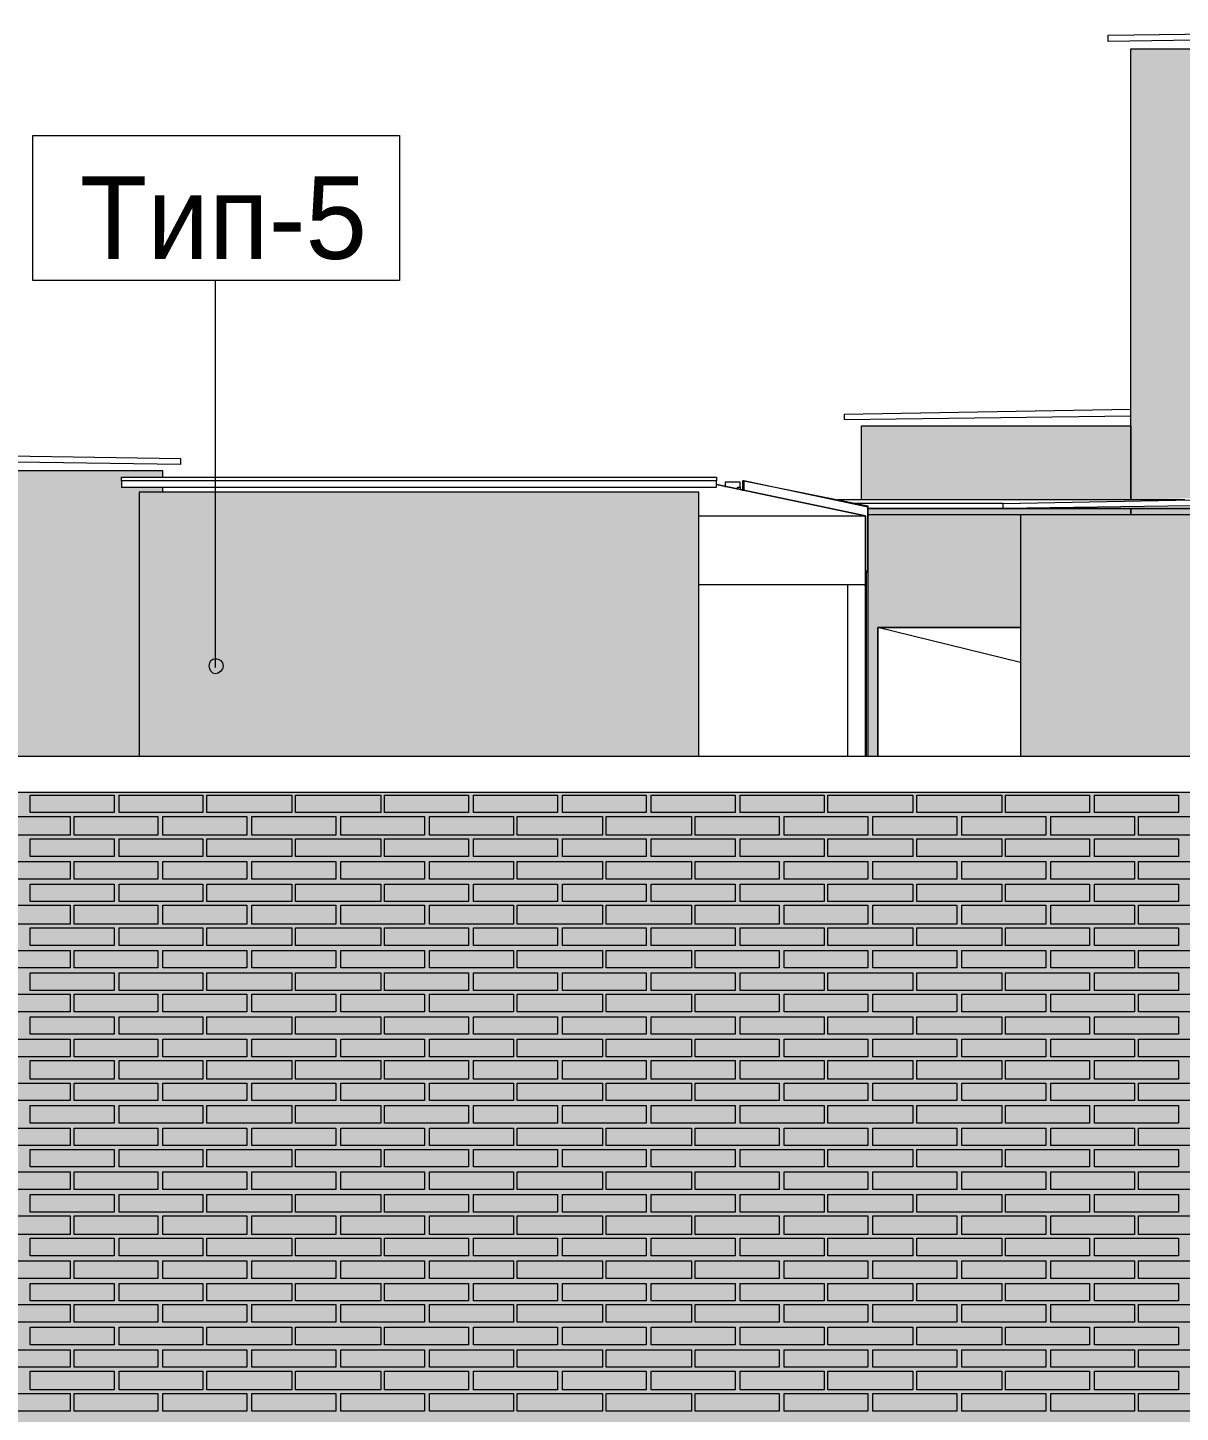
# Model space of a CAD drawing. Header units: millimetres. Extents: x -28928 to 100580, y -22867 to 36490.
# Drawn here: x 59098 to 62992, y 6934 to 11613 of the extents above; entities that cross this region are included whole.
import ezdxf

# ---------------------------------------------------------------- set-up
doc = ezdxf.new("R2010")
doc.units = ezdxf.units.MM
doc.layers.add('PDF _Геометрия', color=7, linetype='Continuous', true_color=0x8f8e8d)
doc.layers.add('PDF _Сплошная заливка', color=7, linetype='Continuous', true_color=0xffffff)
doc.layers.add('PDF _Текст', color=7, linetype='Continuous')

msp = doc.modelspace()

# ---------------------------------------------------------------- hatches: boundary and pattern name
at = {"layer": 'PDF _Сплошная заливка', "true_color": 0x383e42, "transparency": 33554559}
h = msp.add_hatch(color=250, dxfattribs=at)
h.paths.add_polyline_path([(62824.9, 10018.4), (63006.8, 10022.6), (63336.8, 10022.6), (63336.8, 11160.7), (64538.4, 11160.7), (64538.4, 10069.1), (64551.1, 10069.1), (64551.1, 10077.6), (64665.3, 10081.8), (64737.2, 10086), (64749.9, 10090.3), (64758.4, 10094.5), (64771.1, 10098.7), (64779.5, 10103), (64788, 10103), (64788, 11160.7), (65414.1, 11160.7), (65414.1, 11317.2), (66395.6, 11317.2), (66395.6, 11338.4), (65350.7, 11338.4), (65350.7, 11368), (66395.6, 11368), (66395.6, 11541.4), (62824.9, 11541.4)])
h.paths.add_polyline_path([(64132.2, 9151), (64132.2, 9633.4), (64081.4, 9633.4), (64081.4, 9151)])
h.paths.add_polyline_path([(62824.9, 9967.6), (63336.8, 9967.6), (63336.8, 10001.4), (63044.9, 10001.4), (63044.9, 9988.7), (62824.9, 9988.7)])
h = msp.add_hatch(color=250, dxfattribs=at)
h.paths.add_polyline_path([(61915.3, 10018.4), (62021, 10018.4), (62021, 10268), (61915.3, 10268)])
h.paths.add_polyline_path([(62021, 9988.7), (61936.4, 9988.7), (61936.4, 9967.6), (62021, 9967.6)])
h = msp.add_hatch(color=250, dxfattribs=at)
h.paths.add_polyline_path([(62021.1, 10018.4), (62824.9, 10018.4), (62824.9, 10268), (62021.1, 10268)])
h.paths.add_polyline_path([(62824.9, 9988.7), (62021.1, 9988.7), (62021.1, 9967.6), (62824.9, 9967.6)])
for points in [[(59474.1, 9151), (59474.1, 10043.7), (59554.5, 10043.7), (59554.5, 10060.7), (59414.9, 10060.7), (59414.9, 10094.5), (59554.5, 10094.5), (59554.5, 10115.7), (57925.7, 10115.7), (57925.7, 9151)], [(61970.3, 9586.8), (62452.6, 9586.8), (62452.6, 9967.6), (61936.4, 9967.6), (61936.4, 9151), (61970.3, 9151)]]:
    msp.add_hatch(color=250, dxfattribs=at).paths.add_polyline_path(points)
at = {"layer": 'PDF _Сплошная заливка', "true_color": 0xdcd6cf, "transparency": 33554559}
msp.add_hatch(color=254, dxfattribs=at).paths.add_polyline_path([(60798.4, -2005.5), (60798.4, -4713.2), (70224.5, -4713.2), (70224.5, -1464), (74070.3, -1464), (74070.3, -4713.2), (82294.9, -4713.2), (82294.9, 9028.4), (55763.7, 9028.4), (55763.7, -4713.2), (56851.1, -4713.2), (56851.1, -1464), (58251.4, -1464), (58251.4, -4713.2), (59499.5, -4713.2), (59499.5, -2005.5)])

# ---------------------------------------------------------------- linework, layer by layer
at = {"layer": 'PDF _Геометрия', "color": 7, "lineweight": 9}
for points in [[(64661.1, 11613.4), (66577.6, 11588), (66577.6, 11566.8), (64661.1, 11596.4), (62748.7, 11566.8), (62748.7, 11588)], [(59114.5, 11249.5), (60354.1, 11249.5), (60354.1, 10758.7), (59114.5, 10758.7)], [(61856.1, 10289.1), (62824.9, 10301.8), (62824.9, 10323), (61856.1, 10306)], [(61424.5, 10081.8), (59414.9, 10081.8), (59414.9, 10094.5), (61424.5, 10094.5)], [(61936.4, 9988.7), (63044.9, 9988.7), (63044.9, 9997.2), (63044.9, 9988.7)], [(62824.9, 9988.7), (62824.9, 9967.6)], [(61970.3, 9586.8), (61970.3, 9151), (61970.3, 9586.8), (62452.6, 9586.8)]]:
    msp.add_lwpolyline(points, close=True, dxfattribs=at)
for points in [[(61915.3, 10018.4), (61915.3, 10268), (62021.1, 10268), (62824.9, 10268), (62824.9, 10018.4), (62824.9, 11541.4), (66395.7, 11541.4), (66501.4, 11541.4), (66501.4, 11368)], [(59732.2, 9451.4), (59732.2, 10758.7)], [(61919.5, 10268), (62824.9, 10268)], [(58877.6, 10170.7), (58742.2, 10170.7), (59613.7, 10158), (59613.7, 10136.8), (58742.2, 10149.5), (58877.6, 10149.5)], [(59554.5, 10094.5), (59554.5, 10115.7), (57925.7, 10115.7), (57925.7, 9151)], [(59414.9, 10081.8), (59414.9, 10060.7), (61424.5, 10060.7), (61424.5, 10081.8)], [(59414.9, 10073.4), (59414.9, 10060.7), (61424.5, 10060.7), (61424.5, 10073.4)], [(59554.5, 10043.7), (59554.5, 10060.7)], [(61365.3, 9963.4), (61928, 9963.4), (61424.5, 10069.1), (61928, 9963.4), (61928, 9730.7), (61365.3, 9730.7)], [(61496.4, 10060.7), (61496.4, 10052.2), (61496.4, 10060.7), (61504.9, 10060.7), (61504.9, 10077.6), (61454.1, 10077.6), (61454.1, 10060.7)], [(61504.9, 10060.7), (61504.9, 10052.2)], [(61513.4, 10081.8), (61513.4, 10081.8)], [(61936.4, 9993), (61517.6, 10081.8), (61517.6, 10048), (61517.6, 10081.8), (61513.4, 10081.8), (61513.4, 10048), (61513.4, 10081.8), (61517.6, 10081.8), (61513.4, 10081.8), (61517.6, 10081.8), (61936.4, 9997.2), (61936.4, 9773), (61936.4, 9151)], [(61517.6, 10081.8), (61517.6, 10081.8)], [(61517.6, 10081.8), (61517.6, 10081.8)], [(61365.3, 9151), (61365.3, 10043.7), (59474.1, 10043.7), (59474.1, 9151)], [(61834.9, 10018.4), (63006.8, 10018.4)], [(62393.4, 10005.7), (63269.1, 10022.6), (64144.9, 10005.7), (64144.9, 9988.7), (63269.1, 10001.4), (62393.4, 9988.7), (62393.4, 10005.7), (61881.4, 10005.7)], [(62109.9, 10018.4), (62655.7, 10018.4)], [(61932.2, 9151), (61932.2, 9773), (61936.4, 9773), (61936.4, 9993), (61936.4, 9777.2), (61932.2, 9777.2), (61928, 9781.4), (61928, 9777.2)], [(61936.4, 9988.7), (62655.7, 9988.7), (61936.4, 9988.7)], [(62985.7, 9967.6), (61936.4, 9967.6)], [(64081.4, 9151), (64081.4, 9967.6), (62452.6, 9967.6), (62452.6, 9151)], [(61923.7, 9730.7), (61928, 9730.7), (61928, 9963.4)], [(61928, 9151), (61928, 9777.2), (61932.2, 9773)], [(61868.7, 9151), (61868.7, 9730.7)], [(62452.6, 9468.4), (61970.3, 9586.8)], [(83589.5, 9447.2), (82789.9, 9447.2), (82789.9, 9151), (82531.8, 9151), (82375.3, 9151), (82375.3, 9028.4), (55704.5, 9028.4), (55704.5, 9151), (82375.3, 9151), (82375.3, 9028.4)]]:
    msp.add_lwpolyline(points, dxfattribs=at)
at = {"layer": 'PDF _Геометрия', "lineweight": 9}
for points in [[(59389.5, 9019.9), (59389.5, 8960.7), (59106.1, 8960.7), (59106.1, 9019.9)], [(59689.9, 9019.9), (59689.9, 8960.7), (59406.4, 8960.7), (59406.4, 9019.9)], [(59990.3, 9019.9), (59990.3, 8960.7), (59702.6, 8960.7), (59702.6, 9019.9)], [(60290.7, 9019.9), (60290.7, 8960.7), (60003, 8960.7), (60003, 9019.9)], [(60586.8, 9019.9), (60586.8, 8960.7), (60303.4, 8960.7), (60303.4, 9019.9)], [(60887.2, 9019.9), (60887.2, 8960.7), (60603.7, 8960.7), (60603.7, 9019.9)], [(61187.6, 9019.9), (61187.6, 8960.7), (60904.1, 8960.7), (60904.1, 9019.9)], [(61488, 9019.9), (61488, 8960.7), (61204.5, 8960.7), (61204.5, 9019.9)], [(61788.4, 9019.9), (61788.4, 8960.7), (61504.9, 8960.7), (61504.9, 9019.9)], [(62088.7, 9019.9), (62088.7, 8960.7), (61801.1, 8960.7), (61801.1, 9019.9)], [(62389.1, 9019.9), (62389.1, 8960.7), (62101.4, 8960.7), (62101.4, 9019.9)], [(62685.3, 9019.9), (62685.3, 8960.7), (62401.8, 8960.7), (62401.8, 9019.9)], [(62985.7, 9019.9), (62985.7, 8960.7), (62702.2, 8960.7), (62702.2, 9019.9)], [(59241.4, 8884.5), (59097.6, 8884.5), (58953.7, 8884.5), (58953.7, 8948), (59097.6, 8948), (59241.4, 8948)], [(59537.6, 8884.5), (59398, 8884.5), (59254.1, 8884.5), (59254.1, 8948), (59398, 8948), (59537.6, 8948)], [(59838, 8884.5), (59698.4, 8884.5), (59554.5, 8884.5), (59554.5, 8948), (59698.4, 8948), (59838, 8948)], [(60138.4, 8884.5), (59994.5, 8884.5), (59854.9, 8884.5), (59854.9, 8948), (59994.5, 8948), (60138.4, 8948)], [(60438.7, 8884.5), (60294.9, 8884.5), (60155.3, 8884.5), (60155.3, 8948), (60294.9, 8948), (60438.7, 8948)], [(60739.1, 8884.5), (60595.3, 8884.5), (60455.7, 8884.5), (60455.7, 8948), (60595.3, 8948), (60739.1, 8948)], [(61039.5, 8884.5), (60895.7, 8884.5), (60751.8, 8884.5), (60751.8, 8948), (60895.7, 8948), (61039.5, 8948)], [(61339.9, 8884.5), (61196.1, 8884.5), (61052.2, 8884.5), (61052.2, 8948), (61196.1, 8948), (61339.9, 8948)], [(61636.1, 8884.5), (61496.4, 8884.5), (61352.6, 8884.5), (61352.6, 8948), (61496.4, 8948), (61636.1, 8948)], [(61936.4, 8884.5), (61796.8, 8884.5), (61653, 8884.5), (61653, 8948), (61796.8, 8948), (61936.4, 8948)], [(62236.8, 8884.5), (62097.2, 8884.5), (61953.4, 8884.5), (61953.4, 8948), (62097.2, 8948), (62236.8, 8948)], [(62537.2, 8884.5), (62393.4, 8884.5), (62253.7, 8884.5), (62253.7, 8948), (62393.4, 8948), (62537.2, 8948)], [(62837.6, 8884.5), (62693.7, 8884.5), (62554.1, 8884.5), (62554.1, 8948), (62693.7, 8948), (62837.6, 8948)], [(63138, 8884.5), (62994.1, 8884.5), (62850.3, 8884.5), (62850.3, 8948), (62994.1, 8948), (63138, 8948)], [(59389.5, 8871.8), (59389.5, 8812.6), (59106.1, 8812.6), (59106.1, 8871.8)], [(59689.9, 8871.8), (59689.9, 8812.6), (59406.4, 8812.6), (59406.4, 8871.8)], [(59990.3, 8871.8), (59990.3, 8812.6), (59702.6, 8812.6), (59702.6, 8871.8)], [(60290.7, 8871.8), (60290.7, 8812.6), (60003, 8812.6), (60003, 8871.8)], [(60586.8, 8871.8), (60586.8, 8812.6), (60303.4, 8812.6), (60303.4, 8871.8)], [(60887.2, 8871.8), (60887.2, 8812.6), (60603.7, 8812.6), (60603.7, 8871.8)], [(61187.6, 8871.8), (61187.6, 8812.6), (60904.1, 8812.6), (60904.1, 8871.8)], [(61488, 8871.8), (61488, 8812.6), (61204.5, 8812.6), (61204.5, 8871.8)], [(61788.4, 8871.8), (61788.4, 8812.6), (61504.9, 8812.6), (61504.9, 8871.8)], [(62088.7, 8871.8), (62088.7, 8812.6), (61801.1, 8812.6), (61801.1, 8871.8)], [(62389.1, 8871.8), (62389.1, 8812.6), (62101.4, 8812.6), (62101.4, 8871.8)], [(62685.3, 8871.8), (62685.3, 8812.6), (62401.8, 8812.6), (62401.8, 8871.8)], [(62985.7, 8871.8), (62985.7, 8812.6), (62702.2, 8812.6), (62702.2, 8871.8)], [(59241.4, 8736.4), (59097.6, 8736.4), (58953.7, 8736.4), (58953.7, 8795.7), (59097.6, 8795.7), (59241.4, 8795.7)], [(59537.6, 8736.4), (59398, 8736.4), (59254.1, 8736.4), (59254.1, 8795.7), (59398, 8795.7), (59537.6, 8795.7)], [(59838, 8736.4), (59698.4, 8736.4), (59554.5, 8736.4), (59554.5, 8795.7), (59698.4, 8795.7), (59838, 8795.7)], [(60138.4, 8736.4), (59994.5, 8736.4), (59854.9, 8736.4), (59854.9, 8795.7), (59994.5, 8795.7), (60138.4, 8795.7)], [(60438.7, 8736.4), (60294.9, 8736.4), (60155.3, 8736.4), (60155.3, 8795.7), (60294.9, 8795.7), (60438.7, 8795.7)], [(60739.1, 8736.4), (60595.3, 8736.4), (60455.7, 8736.4), (60455.7, 8795.7), (60595.3, 8795.7), (60739.1, 8795.7)], [(61039.5, 8736.4), (60895.7, 8736.4), (60751.8, 8736.4), (60751.8, 8795.7), (60895.7, 8795.7), (61039.5, 8795.7)], [(61339.9, 8736.4), (61196.1, 8736.4), (61052.2, 8736.4), (61052.2, 8795.7), (61196.1, 8795.7), (61339.9, 8795.7)], [(61636.1, 8736.4), (61496.4, 8736.4), (61352.6, 8736.4), (61352.6, 8795.7), (61496.4, 8795.7), (61636.1, 8795.7)], [(61936.4, 8736.4), (61796.8, 8736.4), (61653, 8736.4), (61653, 8795.7), (61796.8, 8795.7), (61936.4, 8795.7)], [(62236.8, 8736.4), (62097.2, 8736.4), (61953.4, 8736.4), (61953.4, 8795.7), (62097.2, 8795.7), (62236.8, 8795.7)], [(62537.2, 8736.4), (62393.4, 8736.4), (62253.7, 8736.4), (62253.7, 8795.7), (62393.4, 8795.7), (62537.2, 8795.7)], [(62837.6, 8736.4), (62693.7, 8736.4), (62554.1, 8736.4), (62554.1, 8795.7), (62693.7, 8795.7), (62837.6, 8795.7)], [(63138, 8736.4), (62994.1, 8736.4), (62850.3, 8736.4), (62850.3, 8795.7), (62994.1, 8795.7), (63138, 8795.7)], [(59389.5, 8719.5), (59389.5, 8660.3), (59106.1, 8660.3), (59106.1, 8719.5)], [(59689.9, 8719.5), (59689.9, 8660.3), (59406.4, 8660.3), (59406.4, 8719.5)], [(59990.3, 8719.5), (59990.3, 8660.3), (59702.6, 8660.3), (59702.6, 8719.5)], [(60290.7, 8719.5), (60290.7, 8660.3), (60003, 8660.3), (60003, 8719.5)], [(60586.8, 8719.5), (60586.8, 8660.3), (60303.4, 8660.3), (60303.4, 8719.5)], [(60887.2, 8719.5), (60887.2, 8660.3), (60603.7, 8660.3), (60603.7, 8719.5)], [(61187.6, 8719.5), (61187.6, 8660.3), (60904.1, 8660.3), (60904.1, 8719.5)], [(61488, 8719.5), (61488, 8660.3), (61204.5, 8660.3), (61204.5, 8719.5)], [(61788.4, 8719.5), (61788.4, 8660.3), (61504.9, 8660.3), (61504.9, 8719.5)], [(62088.7, 8719.5), (62088.7, 8660.3), (61801.1, 8660.3), (61801.1, 8719.5)], [(62389.1, 8719.5), (62389.1, 8660.3), (62101.4, 8660.3), (62101.4, 8719.5)], [(62685.3, 8719.5), (62685.3, 8660.3), (62401.8, 8660.3), (62401.8, 8719.5)], [(62985.7, 8719.5), (62985.7, 8660.3), (62702.2, 8660.3), (62702.2, 8719.5)], [(59241.4, 8584.1), (59097.6, 8584.1), (58953.7, 8584.1), (58953.7, 8647.6), (59097.6, 8647.6), (59241.4, 8647.6)], [(59537.6, 8584.1), (59398, 8584.1), (59254.1, 8584.1), (59254.1, 8647.6), (59398, 8647.6), (59537.6, 8647.6)], [(59838, 8584.1), (59698.4, 8584.1), (59554.5, 8584.1), (59554.5, 8647.6), (59698.4, 8647.6), (59838, 8647.6)], [(60138.4, 8584.1), (59994.5, 8584.1), (59854.9, 8584.1), (59854.9, 8647.6), (59994.5, 8647.6), (60138.4, 8647.6)], [(60438.7, 8584.1), (60294.9, 8584.1), (60155.3, 8584.1), (60155.3, 8647.6), (60294.9, 8647.6), (60438.7, 8647.6)], [(60739.1, 8584.1), (60595.3, 8584.1), (60455.7, 8584.1), (60455.7, 8647.6), (60595.3, 8647.6), (60739.1, 8647.6)], [(61039.5, 8584.1), (60895.7, 8584.1), (60751.8, 8584.1), (60751.8, 8647.6), (60895.7, 8647.6), (61039.5, 8647.6)], [(61339.9, 8584.1), (61196.1, 8584.1), (61052.2, 8584.1), (61052.2, 8647.6), (61196.1, 8647.6), (61339.9, 8647.6)], [(61636.1, 8584.1), (61496.4, 8584.1), (61352.6, 8584.1), (61352.6, 8647.6), (61496.4, 8647.6), (61636.1, 8647.6)], [(61936.4, 8584.1), (61796.8, 8584.1), (61653, 8584.1), (61653, 8647.6), (61796.8, 8647.6), (61936.4, 8647.6)], [(62236.8, 8584.1), (62097.2, 8584.1), (61953.4, 8584.1), (61953.4, 8647.6), (62097.2, 8647.6), (62236.8, 8647.6)], [(62537.2, 8584.1), (62393.4, 8584.1), (62253.7, 8584.1), (62253.7, 8647.6), (62393.4, 8647.6), (62537.2, 8647.6)], [(62837.6, 8584.1), (62693.7, 8584.1), (62554.1, 8584.1), (62554.1, 8647.6), (62693.7, 8647.6), (62837.6, 8647.6)], [(63138, 8584.1), (62994.1, 8584.1), (62850.3, 8584.1), (62850.3, 8647.6), (62994.1, 8647.6), (63138, 8647.6)], [(59389.5, 8571.4), (59389.5, 8512.2), (59106.1, 8512.2), (59106.1, 8571.4)], [(59689.9, 8571.4), (59689.9, 8512.2), (59406.4, 8512.2), (59406.4, 8571.4)], [(59990.3, 8571.4), (59990.3, 8512.2), (59702.6, 8512.2), (59702.6, 8571.4)], [(60290.7, 8571.4), (60290.7, 8512.2), (60003, 8512.2), (60003, 8571.4)], [(60586.8, 8571.4), (60586.8, 8512.2), (60303.4, 8512.2), (60303.4, 8571.4)], [(60887.2, 8571.4), (60887.2, 8512.2), (60603.7, 8512.2), (60603.7, 8571.4)], [(61187.6, 8571.4), (61187.6, 8512.2), (60904.1, 8512.2), (60904.1, 8571.4)], [(61488, 8571.4), (61488, 8512.2), (61204.5, 8512.2), (61204.5, 8571.4)], [(61788.4, 8571.4), (61788.4, 8512.2), (61504.9, 8512.2), (61504.9, 8571.4)], [(62088.7, 8571.4), (62088.7, 8512.2), (61801.1, 8512.2), (61801.1, 8571.4)], [(62389.1, 8571.4), (62389.1, 8512.2), (62101.4, 8512.2), (62101.4, 8571.4)], [(62685.3, 8571.4), (62685.3, 8512.2), (62401.8, 8512.2), (62401.8, 8571.4)], [(62985.7, 8571.4), (62985.7, 8512.2), (62702.2, 8512.2), (62702.2, 8571.4)], [(59241.4, 8436), (59097.6, 8436), (58953.7, 8436), (58953.7, 8495.3), (59097.6, 8495.3), (59241.4, 8495.3)], [(59537.6, 8436), (59398, 8436), (59254.1, 8436), (59254.1, 8495.3), (59398, 8495.3), (59537.6, 8495.3)], [(59838, 8436), (59698.4, 8436), (59554.5, 8436), (59554.5, 8495.3), (59698.4, 8495.3), (59838, 8495.3)], [(60138.4, 8436), (59994.5, 8436), (59854.9, 8436), (59854.9, 8495.3), (59994.5, 8495.3), (60138.4, 8495.3)], [(60438.7, 8436), (60294.9, 8436), (60155.3, 8436), (60155.3, 8495.3), (60294.9, 8495.3), (60438.7, 8495.3)], [(60739.1, 8436), (60595.3, 8436), (60455.7, 8436), (60455.7, 8495.3), (60595.3, 8495.3), (60739.1, 8495.3)], [(61039.5, 8436), (60895.7, 8436), (60751.8, 8436), (60751.8, 8495.3), (60895.7, 8495.3), (61039.5, 8495.3)], [(61339.9, 8436), (61196.1, 8436), (61052.2, 8436), (61052.2, 8495.3), (61196.1, 8495.3), (61339.9, 8495.3)], [(61636.1, 8436), (61496.4, 8436), (61352.6, 8436), (61352.6, 8495.3), (61496.4, 8495.3), (61636.1, 8495.3)], [(61936.4, 8436), (61796.8, 8436), (61653, 8436), (61653, 8495.3), (61796.8, 8495.3), (61936.4, 8495.3)], [(62236.8, 8436), (62097.2, 8436), (61953.4, 8436), (61953.4, 8495.3), (62097.2, 8495.3), (62236.8, 8495.3)], [(62537.2, 8436), (62393.4, 8436), (62253.7, 8436), (62253.7, 8495.3), (62393.4, 8495.3), (62537.2, 8495.3)], [(62837.6, 8436), (62693.7, 8436), (62554.1, 8436), (62554.1, 8495.3), (62693.7, 8495.3), (62837.6, 8495.3)], [(63138, 8436), (62994.1, 8436), (62850.3, 8436), (62850.3, 8495.3), (62994.1, 8495.3), (63138, 8495.3)], [(59389.5, 8419.1), (59389.5, 8359.9), (59106.1, 8359.9), (59106.1, 8419.1)], [(59689.9, 8419.1), (59689.9, 8359.9), (59406.4, 8359.9), (59406.4, 8419.1)], [(59990.3, 8419.1), (59990.3, 8359.9), (59702.6, 8359.9), (59702.6, 8419.1)], [(60290.7, 8419.1), (60290.7, 8359.9), (60003, 8359.9), (60003, 8419.1)], [(60586.8, 8419.1), (60586.8, 8359.9), (60303.4, 8359.9), (60303.4, 8419.1)], [(60887.2, 8419.1), (60887.2, 8359.9), (60603.7, 8359.9), (60603.7, 8419.1)], [(61187.6, 8419.1), (61187.6, 8359.9), (60904.1, 8359.9), (60904.1, 8419.1)], [(61488, 8419.1), (61488, 8359.9), (61204.5, 8359.9), (61204.5, 8419.1)], [(61788.4, 8419.1), (61788.4, 8359.9), (61504.9, 8359.9), (61504.9, 8419.1)], [(62088.7, 8419.1), (62088.7, 8359.9), (61801.1, 8359.9), (61801.1, 8419.1)], [(62389.1, 8419.1), (62389.1, 8359.9), (62101.4, 8359.9), (62101.4, 8419.1)], [(62685.3, 8419.1), (62685.3, 8359.9), (62401.8, 8359.9), (62401.8, 8419.1)], [(62985.7, 8419.1), (62985.7, 8359.9), (62702.2, 8359.9), (62702.2, 8419.1)], [(59241.4, 8288), (59097.6, 8288), (58953.7, 8288), (58953.7, 8347.2), (59097.6, 8347.2), (59241.4, 8347.2)], [(59537.6, 8288), (59398, 8288), (59254.1, 8288), (59254.1, 8347.2), (59398, 8347.2), (59537.6, 8347.2)], [(59838, 8288), (59698.4, 8288), (59554.5, 8288), (59554.5, 8347.2), (59698.4, 8347.2), (59838, 8347.2)], [(60138.4, 8288), (59994.5, 8288), (59854.9, 8288), (59854.9, 8347.2), (59994.5, 8347.2), (60138.4, 8347.2)], [(60438.7, 8288), (60294.9, 8288), (60155.3, 8288), (60155.3, 8347.2), (60294.9, 8347.2), (60438.7, 8347.2)], [(60739.1, 8288), (60595.3, 8288), (60455.7, 8288), (60455.7, 8347.2), (60595.3, 8347.2), (60739.1, 8347.2)], [(61039.5, 8288), (60895.7, 8288), (60751.8, 8288), (60751.8, 8347.2), (60895.7, 8347.2), (61039.5, 8347.2)], [(61339.9, 8288), (61196.1, 8288), (61052.2, 8288), (61052.2, 8347.2), (61196.1, 8347.2), (61339.9, 8347.2)], [(61636.1, 8288), (61496.4, 8288), (61352.6, 8288), (61352.6, 8347.2), (61496.4, 8347.2), (61636.1, 8347.2)], [(61936.4, 8288), (61796.8, 8288), (61653, 8288), (61653, 8347.2), (61796.8, 8347.2), (61936.4, 8347.2)], [(62236.8, 8288), (62097.2, 8288), (61953.4, 8288), (61953.4, 8347.2), (62097.2, 8347.2), (62236.8, 8347.2)], [(62537.2, 8288), (62393.4, 8288), (62253.7, 8288), (62253.7, 8347.2), (62393.4, 8347.2), (62537.2, 8347.2)], [(62837.6, 8288), (62693.7, 8288), (62554.1, 8288), (62554.1, 8347.2), (62693.7, 8347.2), (62837.6, 8347.2)], [(63138, 8288), (62994.1, 8288), (62850.3, 8288), (62850.3, 8347.2), (62994.1, 8347.2), (63138, 8347.2)], [(59389.5, 8271), (59389.5, 8211.8), (59106.1, 8211.8), (59106.1, 8271)], [(59689.9, 8271), (59689.9, 8211.8), (59406.4, 8211.8), (59406.4, 8271)], [(59990.3, 8271), (59990.3, 8211.8), (59702.6, 8211.8), (59702.6, 8271)], [(60290.7, 8271), (60290.7, 8211.8), (60003, 8211.8), (60003, 8271)], [(60586.8, 8271), (60586.8, 8211.8), (60303.4, 8211.8), (60303.4, 8271)], [(60887.2, 8271), (60887.2, 8211.8), (60603.7, 8211.8), (60603.7, 8271)], [(61187.6, 8271), (61187.6, 8211.8), (60904.1, 8211.8), (60904.1, 8271)], [(61488, 8271), (61488, 8211.8), (61204.5, 8211.8), (61204.5, 8271)], [(61788.4, 8271), (61788.4, 8211.8), (61504.9, 8211.8), (61504.9, 8271)], [(62088.7, 8271), (62088.7, 8211.8), (61801.1, 8211.8), (61801.1, 8271)], [(62389.1, 8271), (62389.1, 8211.8), (62101.4, 8211.8), (62101.4, 8271)], [(62685.3, 8271), (62685.3, 8211.8), (62401.8, 8211.8), (62401.8, 8271)], [(62985.7, 8271), (62985.7, 8211.8), (62702.2, 8211.8), (62702.2, 8271)], [(59241.4, 8135.7), (59097.6, 8135.7), (58953.7, 8135.7), (58953.7, 8194.9), (59097.6, 8194.9), (59241.4, 8194.9)], [(59537.6, 8135.7), (59398, 8135.7), (59254.1, 8135.7), (59254.1, 8194.9), (59398, 8194.9), (59537.6, 8194.9)], [(59838, 8135.7), (59698.4, 8135.7), (59554.5, 8135.7), (59554.5, 8194.9), (59698.4, 8194.9), (59838, 8194.9)], [(60138.4, 8135.7), (59994.5, 8135.7), (59854.9, 8135.7), (59854.9, 8194.9), (59994.5, 8194.9), (60138.4, 8194.9)], [(60438.7, 8135.7), (60294.9, 8135.7), (60155.3, 8135.7), (60155.3, 8194.9), (60294.9, 8194.9), (60438.7, 8194.9)], [(60739.1, 8135.7), (60595.3, 8135.7), (60455.7, 8135.7), (60455.7, 8194.9), (60595.3, 8194.9), (60739.1, 8194.9)], [(61039.5, 8135.7), (60895.7, 8135.7), (60751.8, 8135.7), (60751.8, 8194.9), (60895.7, 8194.9), (61039.5, 8194.9)], [(61339.9, 8135.7), (61196.1, 8135.7), (61052.2, 8135.7), (61052.2, 8194.9), (61196.1, 8194.9), (61339.9, 8194.9)], [(61636.1, 8135.7), (61496.4, 8135.7), (61352.6, 8135.7), (61352.6, 8194.9), (61496.4, 8194.9), (61636.1, 8194.9)], [(61936.4, 8135.7), (61796.8, 8135.7), (61653, 8135.7), (61653, 8194.9), (61796.8, 8194.9), (61936.4, 8194.9)], [(62236.8, 8135.7), (62097.2, 8135.7), (61953.4, 8135.7), (61953.4, 8194.9), (62097.2, 8194.9), (62236.8, 8194.9)], [(62537.2, 8135.7), (62393.4, 8135.7), (62253.7, 8135.7), (62253.7, 8194.9), (62393.4, 8194.9), (62537.2, 8194.9)], [(62837.6, 8135.7), (62693.7, 8135.7), (62554.1, 8135.7), (62554.1, 8194.9), (62693.7, 8194.9), (62837.6, 8194.9)], [(63138, 8135.7), (62994.1, 8135.7), (62850.3, 8135.7), (62850.3, 8194.9), (62994.1, 8194.9), (63138, 8194.9)], [(59389.5, 8123), (59389.5, 8059.5), (59106.1, 8059.5), (59106.1, 8123)], [(59689.9, 8123), (59689.9, 8059.5), (59406.4, 8059.5), (59406.4, 8123)], [(59990.3, 8123), (59990.3, 8059.5), (59702.6, 8059.5), (59702.6, 8123)], [(60290.7, 8123), (60290.7, 8059.5), (60003, 8059.5), (60003, 8123)], [(60586.8, 8123), (60586.8, 8059.5), (60303.4, 8059.5), (60303.4, 8123)], [(60887.2, 8123), (60887.2, 8059.5), (60603.7, 8059.5), (60603.7, 8123)], [(61187.6, 8123), (61187.6, 8059.5), (60904.1, 8059.5), (60904.1, 8123)], [(61488, 8123), (61488, 8059.5), (61204.5, 8059.5), (61204.5, 8123)], [(61788.4, 8123), (61788.4, 8059.5), (61504.9, 8059.5), (61504.9, 8123)], [(62088.7, 8123), (62088.7, 8059.5), (61801.1, 8059.5), (61801.1, 8123)], [(62389.1, 8123), (62389.1, 8059.5), (62101.4, 8059.5), (62101.4, 8123)], [(62685.3, 8123), (62685.3, 8059.5), (62401.8, 8059.5), (62401.8, 8123)], [(62985.7, 8123), (62985.7, 8059.5), (62702.2, 8059.5), (62702.2, 8123)], [(59241.4, 7987.6), (59097.6, 7987.6), (58953.7, 7987.6), (58953.7, 8046.8), (59097.6, 8046.8), (59241.4, 8046.8)], [(59537.6, 7987.6), (59398, 7987.6), (59254.1, 7987.6), (59254.1, 8046.8), (59398, 8046.8), (59537.6, 8046.8)], [(59838, 7987.6), (59698.4, 7987.6), (59554.5, 7987.6), (59554.5, 8046.8), (59698.4, 8046.8), (59838, 8046.8)], [(60138.4, 7987.6), (59994.5, 7987.6), (59854.9, 7987.6), (59854.9, 8046.8), (59994.5, 8046.8), (60138.4, 8046.8)], [(60438.7, 7987.6), (60294.9, 7987.6), (60155.3, 7987.6), (60155.3, 8046.8), (60294.9, 8046.8), (60438.7, 8046.8)], [(60739.1, 7987.6), (60595.3, 7987.6), (60455.7, 7987.6), (60455.7, 8046.8), (60595.3, 8046.8), (60739.1, 8046.8)], [(61039.5, 7987.6), (60895.7, 7987.6), (60751.8, 7987.6), (60751.8, 8046.8), (60895.7, 8046.8), (61039.5, 8046.8)], [(61339.9, 7987.6), (61196.1, 7987.6), (61052.2, 7987.6), (61052.2, 8046.8), (61196.1, 8046.8), (61339.9, 8046.8)], [(61636.1, 7987.6), (61496.4, 7987.6), (61352.6, 7987.6), (61352.6, 8046.8), (61496.4, 8046.8), (61636.1, 8046.8)], [(61936.4, 7987.6), (61796.8, 7987.6), (61653, 7987.6), (61653, 8046.8), (61796.8, 8046.8), (61936.4, 8046.8)], [(62236.8, 7987.6), (62097.2, 7987.6), (61953.4, 7987.6), (61953.4, 8046.8), (62097.2, 8046.8), (62236.8, 8046.8)], [(62537.2, 7987.6), (62393.4, 7987.6), (62253.7, 7987.6), (62253.7, 8046.8), (62393.4, 8046.8), (62537.2, 8046.8)], [(62837.6, 7987.6), (62693.7, 7987.6), (62554.1, 7987.6), (62554.1, 8046.8), (62693.7, 8046.8), (62837.6, 8046.8)], [(63138, 7987.6), (62994.1, 7987.6), (62850.3, 7987.6), (62850.3, 8046.8), (62994.1, 8046.8), (63138, 8046.8)], [(59389.5, 7970.7), (59389.5, 7911.4), (59106.1, 7911.4), (59106.1, 7970.7)], [(59689.9, 7970.7), (59689.9, 7911.4), (59406.4, 7911.4), (59406.4, 7970.7)], [(59990.3, 7970.7), (59990.3, 7911.4), (59702.6, 7911.4), (59702.6, 7970.7)], [(60290.7, 7970.7), (60290.7, 7911.4), (60003, 7911.4), (60003, 7970.7)], [(60586.8, 7970.7), (60586.8, 7911.4), (60303.4, 7911.4), (60303.4, 7970.7)], [(60887.2, 7970.7), (60887.2, 7911.4), (60603.7, 7911.4), (60603.7, 7970.7)], [(61187.6, 7970.7), (61187.6, 7911.4), (60904.1, 7911.4), (60904.1, 7970.7)], [(61488, 7970.7), (61488, 7911.4), (61204.5, 7911.4), (61204.5, 7970.7)], [(61788.4, 7970.7), (61788.4, 7911.4), (61504.9, 7911.4), (61504.9, 7970.7)], [(62088.7, 7970.7), (62088.7, 7911.4), (61801.1, 7911.4), (61801.1, 7970.7)], [(62389.1, 7970.7), (62389.1, 7911.4), (62101.4, 7911.4), (62101.4, 7970.7)], [(62685.3, 7970.7), (62685.3, 7911.4), (62401.8, 7911.4), (62401.8, 7970.7)], [(62985.7, 7970.7), (62985.7, 7911.4), (62702.2, 7911.4), (62702.2, 7970.7)], [(59241.4, 7835.3), (59097.6, 7835.3), (58953.7, 7835.3), (58953.7, 7894.5), (59097.6, 7894.5), (59241.4, 7894.5)], [(59537.6, 7835.3), (59398, 7835.3), (59254.1, 7835.3), (59254.1, 7894.5), (59398, 7894.5), (59537.6, 7894.5)], [(59838, 7835.3), (59698.4, 7835.3), (59554.5, 7835.3), (59554.5, 7894.5), (59698.4, 7894.5), (59838, 7894.5)], [(60138.4, 7835.3), (59994.5, 7835.3), (59854.9, 7835.3), (59854.9, 7894.5), (59994.5, 7894.5), (60138.4, 7894.5)], [(60438.7, 7835.3), (60294.9, 7835.3), (60155.3, 7835.3), (60155.3, 7894.5), (60294.9, 7894.5), (60438.7, 7894.5)], [(60739.1, 7835.3), (60595.3, 7835.3), (60455.7, 7835.3), (60455.7, 7894.5), (60595.3, 7894.5), (60739.1, 7894.5)], [(61039.5, 7835.3), (60895.7, 7835.3), (60751.8, 7835.3), (60751.8, 7894.5), (60895.7, 7894.5), (61039.5, 7894.5)], [(61339.9, 7835.3), (61196.1, 7835.3), (61052.2, 7835.3), (61052.2, 7894.5), (61196.1, 7894.5), (61339.9, 7894.5)], [(61636.1, 7835.3), (61496.4, 7835.3), (61352.6, 7835.3), (61352.6, 7894.5), (61496.4, 7894.5), (61636.1, 7894.5)], [(61936.4, 7835.3), (61796.8, 7835.3), (61653, 7835.3), (61653, 7894.5), (61796.8, 7894.5), (61936.4, 7894.5)], [(62236.8, 7835.3), (62097.2, 7835.3), (61953.4, 7835.3), (61953.4, 7894.5), (62097.2, 7894.5), (62236.8, 7894.5)], [(62537.2, 7835.3), (62393.4, 7835.3), (62253.7, 7835.3), (62253.7, 7894.5), (62393.4, 7894.5), (62537.2, 7894.5)], [(62837.6, 7835.3), (62693.7, 7835.3), (62554.1, 7835.3), (62554.1, 7894.5), (62693.7, 7894.5), (62837.6, 7894.5)], [(63138, 7835.3), (62994.1, 7835.3), (62850.3, 7835.3), (62850.3, 7894.5), (62994.1, 7894.5), (63138, 7894.5)], [(59389.5, 7822.6), (59389.5, 7763.4), (59106.1, 7763.4), (59106.1, 7822.6)], [(59689.9, 7822.6), (59689.9, 7763.4), (59406.4, 7763.4), (59406.4, 7822.6)], [(59990.3, 7822.6), (59990.3, 7763.4), (59702.6, 7763.4), (59702.6, 7822.6)], [(60290.7, 7822.6), (60290.7, 7763.4), (60003, 7763.4), (60003, 7822.6)], [(60586.8, 7822.6), (60586.8, 7763.4), (60303.4, 7763.4), (60303.4, 7822.6)], [(60887.2, 7822.6), (60887.2, 7763.4), (60603.7, 7763.4), (60603.7, 7822.6)], [(61187.6, 7822.6), (61187.6, 7763.4), (60904.1, 7763.4), (60904.1, 7822.6)], [(61488, 7822.6), (61488, 7763.4), (61204.5, 7763.4), (61204.5, 7822.6)], [(61788.4, 7822.6), (61788.4, 7763.4), (61504.9, 7763.4), (61504.9, 7822.6)], [(62088.7, 7822.6), (62088.7, 7763.4), (61801.1, 7763.4), (61801.1, 7822.6)], [(62389.1, 7822.6), (62389.1, 7763.4), (62101.4, 7763.4), (62101.4, 7822.6)], [(62685.3, 7822.6), (62685.3, 7763.4), (62401.8, 7763.4), (62401.8, 7822.6)], [(62985.7, 7822.6), (62985.7, 7763.4), (62702.2, 7763.4), (62702.2, 7822.6)], [(59241.4, 7687.2), (59097.6, 7687.2), (58953.7, 7687.2), (58953.7, 7746.4), (59097.6, 7746.4), (59241.4, 7746.4)], [(59537.6, 7687.2), (59398, 7687.2), (59254.1, 7687.2), (59254.1, 7746.4), (59398, 7746.4), (59537.6, 7746.4)], [(59838, 7687.2), (59698.4, 7687.2), (59554.5, 7687.2), (59554.5, 7746.4), (59698.4, 7746.4), (59838, 7746.4)], [(60138.4, 7687.2), (59994.5, 7687.2), (59854.9, 7687.2), (59854.9, 7746.4), (59994.5, 7746.4), (60138.4, 7746.4)], [(60438.7, 7687.2), (60294.9, 7687.2), (60155.3, 7687.2), (60155.3, 7746.4), (60294.9, 7746.4), (60438.7, 7746.4)], [(60739.1, 7687.2), (60595.3, 7687.2), (60455.7, 7687.2), (60455.7, 7746.4), (60595.3, 7746.4), (60739.1, 7746.4)], [(61039.5, 7687.2), (60895.7, 7687.2), (60751.8, 7687.2), (60751.8, 7746.4), (60895.7, 7746.4), (61039.5, 7746.4)], [(61339.9, 7687.2), (61196.1, 7687.2), (61052.2, 7687.2), (61052.2, 7746.4), (61196.1, 7746.4), (61339.9, 7746.4)], [(61636.1, 7687.2), (61496.4, 7687.2), (61352.6, 7687.2), (61352.6, 7746.4), (61496.4, 7746.4), (61636.1, 7746.4)], [(61936.4, 7687.2), (61796.8, 7687.2), (61653, 7687.2), (61653, 7746.4), (61796.8, 7746.4), (61936.4, 7746.4)], [(62236.8, 7687.2), (62097.2, 7687.2), (61953.4, 7687.2), (61953.4, 7746.4), (62097.2, 7746.4), (62236.8, 7746.4)], [(62537.2, 7687.2), (62393.4, 7687.2), (62253.7, 7687.2), (62253.7, 7746.4), (62393.4, 7746.4), (62537.2, 7746.4)], [(62837.6, 7687.2), (62693.7, 7687.2), (62554.1, 7687.2), (62554.1, 7746.4), (62693.7, 7746.4), (62837.6, 7746.4)], [(63138, 7687.2), (62994.1, 7687.2), (62850.3, 7687.2), (62850.3, 7746.4), (62994.1, 7746.4), (63138, 7746.4)], [(59389.5, 7670.3), (59389.5, 7611), (59106.1, 7611), (59106.1, 7670.3)], [(59689.9, 7670.3), (59689.9, 7611), (59406.4, 7611), (59406.4, 7670.3)], [(59990.3, 7670.3), (59990.3, 7611), (59702.6, 7611), (59702.6, 7670.3)], [(60290.7, 7670.3), (60290.7, 7611), (60003, 7611), (60003, 7670.3)], [(60586.8, 7670.3), (60586.8, 7611), (60303.4, 7611), (60303.4, 7670.3)], [(60887.2, 7670.3), (60887.2, 7611), (60603.7, 7611), (60603.7, 7670.3)], [(61187.6, 7670.3), (61187.6, 7611), (60904.1, 7611), (60904.1, 7670.3)], [(61488, 7670.3), (61488, 7611), (61204.5, 7611), (61204.5, 7670.3)], [(61788.4, 7670.3), (61788.4, 7611), (61504.9, 7611), (61504.9, 7670.3)], [(62088.7, 7670.3), (62088.7, 7611), (61801.1, 7611), (61801.1, 7670.3)], [(62389.1, 7670.3), (62389.1, 7611), (62101.4, 7611), (62101.4, 7670.3)], [(62685.3, 7670.3), (62685.3, 7611), (62401.8, 7611), (62401.8, 7670.3)], [(62985.7, 7670.3), (62985.7, 7611), (62702.2, 7611), (62702.2, 7670.3)], [(59241.4, 7534.9), (59097.6, 7534.9), (58953.7, 7534.9), (58953.7, 7598.4), (59097.6, 7598.4), (59241.4, 7598.4)], [(59537.6, 7534.9), (59398, 7534.9), (59254.1, 7534.9), (59254.1, 7598.4), (59398, 7598.4), (59537.6, 7598.4)], [(59838, 7534.9), (59698.4, 7534.9), (59554.5, 7534.9), (59554.5, 7598.4), (59698.4, 7598.4), (59838, 7598.4)], [(60138.4, 7534.9), (59994.5, 7534.9), (59854.9, 7534.9), (59854.9, 7598.4), (59994.5, 7598.4), (60138.4, 7598.4)], [(60438.7, 7534.9), (60294.9, 7534.9), (60155.3, 7534.9), (60155.3, 7598.4), (60294.9, 7598.4), (60438.7, 7598.4)], [(60739.1, 7534.9), (60595.3, 7534.9), (60455.7, 7534.9), (60455.7, 7598.4), (60595.3, 7598.4), (60739.1, 7598.4)], [(61039.5, 7534.9), (60895.7, 7534.9), (60751.8, 7534.9), (60751.8, 7598.4), (60895.7, 7598.4), (61039.5, 7598.4)], [(61339.9, 7534.9), (61196.1, 7534.9), (61052.2, 7534.9), (61052.2, 7598.4), (61196.1, 7598.4), (61339.9, 7598.4)], [(61636.1, 7534.9), (61496.4, 7534.9), (61352.6, 7534.9), (61352.6, 7598.4), (61496.4, 7598.4), (61636.1, 7598.4)], [(61936.4, 7534.9), (61796.8, 7534.9), (61653, 7534.9), (61653, 7598.4), (61796.8, 7598.4), (61936.4, 7598.4)], [(62236.8, 7534.9), (62097.2, 7534.9), (61953.4, 7534.9), (61953.4, 7598.4), (62097.2, 7598.4), (62236.8, 7598.4)], [(62537.2, 7534.9), (62393.4, 7534.9), (62253.7, 7534.9), (62253.7, 7598.4), (62393.4, 7598.4), (62537.2, 7598.4)], [(62837.6, 7534.9), (62693.7, 7534.9), (62554.1, 7534.9), (62554.1, 7598.4), (62693.7, 7598.4), (62837.6, 7598.4)], [(63138, 7534.9), (62994.1, 7534.9), (62850.3, 7534.9), (62850.3, 7598.4), (62994.1, 7598.4), (63138, 7598.4)], [(59389.5, 7522.2), (59389.5, 7463), (59106.1, 7463), (59106.1, 7522.2)], [(59689.9, 7522.2), (59689.9, 7463), (59406.4, 7463), (59406.4, 7522.2)], [(59990.3, 7522.2), (59990.3, 7463), (59702.6, 7463), (59702.6, 7522.2)], [(60290.7, 7522.2), (60290.7, 7463), (60003, 7463), (60003, 7522.2)], [(60586.8, 7522.2), (60586.8, 7463), (60303.4, 7463), (60303.4, 7522.2)], [(60887.2, 7522.2), (60887.2, 7463), (60603.7, 7463), (60603.7, 7522.2)], [(61187.6, 7522.2), (61187.6, 7463), (60904.1, 7463), (60904.1, 7522.2)], [(61488, 7522.2), (61488, 7463), (61204.5, 7463), (61204.5, 7522.2)], [(61788.4, 7522.2), (61788.4, 7463), (61504.9, 7463), (61504.9, 7522.2)], [(62088.7, 7522.2), (62088.7, 7463), (61801.1, 7463), (61801.1, 7522.2)], [(62389.1, 7522.2), (62389.1, 7463), (62101.4, 7463), (62101.4, 7522.2)], [(62685.3, 7522.2), (62685.3, 7463), (62401.8, 7463), (62401.8, 7522.2)], [(62985.7, 7522.2), (62985.7, 7463), (62702.2, 7463), (62702.2, 7522.2)], [(59241.4, 7386.8), (59097.6, 7386.8), (58953.7, 7386.8), (58953.7, 7446), (59097.6, 7446), (59241.4, 7446)], [(59537.6, 7386.8), (59398, 7386.8), (59254.1, 7386.8), (59254.1, 7446), (59398, 7446), (59537.6, 7446)], [(59838, 7386.8), (59698.4, 7386.8), (59554.5, 7386.8), (59554.5, 7446), (59698.4, 7446), (59838, 7446)], [(60138.4, 7386.8), (59994.5, 7386.8), (59854.9, 7386.8), (59854.9, 7446), (59994.5, 7446), (60138.4, 7446)], [(60438.7, 7386.8), (60294.9, 7386.8), (60155.3, 7386.8), (60155.3, 7446), (60294.9, 7446), (60438.7, 7446)], [(60739.1, 7386.8), (60595.3, 7386.8), (60455.7, 7386.8), (60455.7, 7446), (60595.3, 7446), (60739.1, 7446)], [(61039.5, 7386.8), (60895.7, 7386.8), (60751.8, 7386.8), (60751.8, 7446), (60895.7, 7446), (61039.5, 7446)], [(61339.9, 7386.8), (61196.1, 7386.8), (61052.2, 7386.8), (61052.2, 7446), (61196.1, 7446), (61339.9, 7446)], [(61636.1, 7386.8), (61496.4, 7386.8), (61352.6, 7386.8), (61352.6, 7446), (61496.4, 7446), (61636.1, 7446)], [(61936.4, 7386.8), (61796.8, 7386.8), (61653, 7386.8), (61653, 7446), (61796.8, 7446), (61936.4, 7446)], [(62236.8, 7386.8), (62097.2, 7386.8), (61953.4, 7386.8), (61953.4, 7446), (62097.2, 7446), (62236.8, 7446)], [(62537.2, 7386.8), (62393.4, 7386.8), (62253.7, 7386.8), (62253.7, 7446), (62393.4, 7446), (62537.2, 7446)], [(62837.6, 7386.8), (62693.7, 7386.8), (62554.1, 7386.8), (62554.1, 7446), (62693.7, 7446), (62837.6, 7446)], [(63138, 7386.8), (62994.1, 7386.8), (62850.3, 7386.8), (62850.3, 7446), (62994.1, 7446), (63138, 7446)], [(59389.5, 7369.9), (59389.5, 7310.7), (59106.1, 7310.7), (59106.1, 7369.9)], [(59689.9, 7369.9), (59689.9, 7310.7), (59406.4, 7310.7), (59406.4, 7369.9)], [(59990.3, 7369.9), (59990.3, 7310.7), (59702.6, 7310.7), (59702.6, 7369.9)], [(60290.7, 7369.9), (60290.7, 7310.7), (60003, 7310.7), (60003, 7369.9)], [(60586.8, 7369.9), (60586.8, 7310.7), (60303.4, 7310.7), (60303.4, 7369.9)], [(60887.2, 7369.9), (60887.2, 7310.7), (60603.7, 7310.7), (60603.7, 7369.9)], [(61187.6, 7369.9), (61187.6, 7310.7), (60904.1, 7310.7), (60904.1, 7369.9)], [(61488, 7369.9), (61488, 7310.7), (61204.5, 7310.7), (61204.5, 7369.9)], [(61788.4, 7369.9), (61788.4, 7310.7), (61504.9, 7310.7), (61504.9, 7369.9)], [(62088.7, 7369.9), (62088.7, 7310.7), (61801.1, 7310.7), (61801.1, 7369.9)], [(62389.1, 7369.9), (62389.1, 7310.7), (62101.4, 7310.7), (62101.4, 7369.9)], [(62685.3, 7369.9), (62685.3, 7310.7), (62401.8, 7310.7), (62401.8, 7369.9)], [(62985.7, 7369.9), (62985.7, 7310.7), (62702.2, 7310.7), (62702.2, 7369.9)], [(59241.4, 7238.7), (59097.6, 7238.7), (58953.7, 7238.7), (58953.7, 7298), (59097.6, 7298), (59241.4, 7298)], [(59537.6, 7238.7), (59398, 7238.7), (59254.1, 7238.7), (59254.1, 7298), (59398, 7298), (59537.6, 7298)], [(59838, 7238.7), (59698.4, 7238.7), (59554.5, 7238.7), (59554.5, 7298), (59698.4, 7298), (59838, 7298)], [(60138.4, 7238.7), (59994.5, 7238.7), (59854.9, 7238.7), (59854.9, 7298), (59994.5, 7298), (60138.4, 7298)], [(60438.7, 7238.7), (60294.9, 7238.7), (60155.3, 7238.7), (60155.3, 7298), (60294.9, 7298), (60438.7, 7298)], [(60739.1, 7238.7), (60595.3, 7238.7), (60455.7, 7238.7), (60455.7, 7298), (60595.3, 7298), (60739.1, 7298)], [(61039.5, 7238.7), (60895.7, 7238.7), (60751.8, 7238.7), (60751.8, 7298), (60895.7, 7298), (61039.5, 7298)], [(61339.9, 7238.7), (61196.1, 7238.7), (61052.2, 7238.7), (61052.2, 7298), (61196.1, 7298), (61339.9, 7298)], [(61636.1, 7238.7), (61496.4, 7238.7), (61352.6, 7238.7), (61352.6, 7298), (61496.4, 7298), (61636.1, 7298)], [(61936.4, 7238.7), (61796.8, 7238.7), (61653, 7238.7), (61653, 7298), (61796.8, 7298), (61936.4, 7298)], [(62236.8, 7238.7), (62097.2, 7238.7), (61953.4, 7238.7), (61953.4, 7298), (62097.2, 7298), (62236.8, 7298)], [(62537.2, 7238.7), (62393.4, 7238.7), (62253.7, 7238.7), (62253.7, 7298), (62393.4, 7298), (62537.2, 7298)], [(62837.6, 7238.7), (62693.7, 7238.7), (62554.1, 7238.7), (62554.1, 7298), (62693.7, 7298), (62837.6, 7298)], [(63138, 7238.7), (62994.1, 7238.7), (62850.3, 7238.7), (62850.3, 7298), (62994.1, 7298), (63138, 7298)], [(59389.5, 7221.8), (59389.5, 7162.6), (59106.1, 7162.6), (59106.1, 7221.8)], [(59689.9, 7221.8), (59689.9, 7162.6), (59406.4, 7162.6), (59406.4, 7221.8)], [(59990.3, 7221.8), (59990.3, 7162.6), (59702.6, 7162.6), (59702.6, 7221.8)], [(60290.7, 7221.8), (60290.7, 7162.6), (60003, 7162.6), (60003, 7221.8)], [(60586.8, 7221.8), (60586.8, 7162.6), (60303.4, 7162.6), (60303.4, 7221.8)], [(60887.2, 7221.8), (60887.2, 7162.6), (60603.7, 7162.6), (60603.7, 7221.8)], [(61187.6, 7221.8), (61187.6, 7162.6), (60904.1, 7162.6), (60904.1, 7221.8)], [(61488, 7221.8), (61488, 7162.6), (61204.5, 7162.6), (61204.5, 7221.8)], [(61788.4, 7221.8), (61788.4, 7162.6), (61504.9, 7162.6), (61504.9, 7221.8)], [(62088.7, 7221.8), (62088.7, 7162.6), (61801.1, 7162.6), (61801.1, 7221.8)], [(62389.1, 7221.8), (62389.1, 7162.6), (62101.4, 7162.6), (62101.4, 7221.8)], [(62685.3, 7221.8), (62685.3, 7162.6), (62401.8, 7162.6), (62401.8, 7221.8)], [(62985.7, 7221.8), (62985.7, 7162.6), (62702.2, 7162.6), (62702.2, 7221.8)], [(59241.4, 7086.4), (59097.6, 7086.4), (58953.7, 7086.4), (58953.7, 7145.7), (59097.6, 7145.7), (59241.4, 7145.7)], [(59537.6, 7086.4), (59398, 7086.4), (59254.1, 7086.4), (59254.1, 7145.7), (59398, 7145.7), (59537.6, 7145.7)], [(59838, 7086.4), (59698.4, 7086.4), (59554.5, 7086.4), (59554.5, 7145.7), (59698.4, 7145.7), (59838, 7145.7)], [(60138.4, 7086.4), (59994.5, 7086.4), (59854.9, 7086.4), (59854.9, 7145.7), (59994.5, 7145.7), (60138.4, 7145.7)], [(60438.7, 7086.4), (60294.9, 7086.4), (60155.3, 7086.4), (60155.3, 7145.7), (60294.9, 7145.7), (60438.7, 7145.7)], [(60739.1, 7086.4), (60595.3, 7086.4), (60455.7, 7086.4), (60455.7, 7145.7), (60595.3, 7145.7), (60739.1, 7145.7)], [(61039.5, 7086.4), (60895.7, 7086.4), (60751.8, 7086.4), (60751.8, 7145.7), (60895.7, 7145.7), (61039.5, 7145.7)], [(61339.9, 7086.4), (61196.1, 7086.4), (61052.2, 7086.4), (61052.2, 7145.7), (61196.1, 7145.7), (61339.9, 7145.7)], [(61636.1, 7086.4), (61496.4, 7086.4), (61352.6, 7086.4), (61352.6, 7145.7), (61496.4, 7145.7), (61636.1, 7145.7)], [(61936.4, 7086.4), (61796.8, 7086.4), (61653, 7086.4), (61653, 7145.7), (61796.8, 7145.7), (61936.4, 7145.7)], [(62236.8, 7086.4), (62097.2, 7086.4), (61953.4, 7086.4), (61953.4, 7145.7), (62097.2, 7145.7), (62236.8, 7145.7)], [(62537.2, 7086.4), (62393.4, 7086.4), (62253.7, 7086.4), (62253.7, 7145.7), (62393.4, 7145.7), (62537.2, 7145.7)], [(62837.6, 7086.4), (62693.7, 7086.4), (62554.1, 7086.4), (62554.1, 7145.7), (62693.7, 7145.7), (62837.6, 7145.7)], [(63138, 7086.4), (62994.1, 7086.4), (62850.3, 7086.4), (62850.3, 7145.7), (62994.1, 7145.7), (63138, 7145.7)], [(59389.5, 7073.7), (59389.5, 7010.3), (59106.1, 7010.3), (59106.1, 7073.7)], [(59689.9, 7073.7), (59689.9, 7010.3), (59406.4, 7010.3), (59406.4, 7073.7)], [(59990.3, 7073.7), (59990.3, 7010.3), (59702.6, 7010.3), (59702.6, 7073.7)], [(60290.7, 7073.7), (60290.7, 7010.3), (60003, 7010.3), (60003, 7073.7)], [(60586.8, 7073.7), (60586.8, 7010.3), (60303.4, 7010.3), (60303.4, 7073.7)], [(60887.2, 7073.7), (60887.2, 7010.3), (60603.7, 7010.3), (60603.7, 7073.7)], [(61187.6, 7073.7), (61187.6, 7010.3), (60904.1, 7010.3), (60904.1, 7073.7)], [(61488, 7073.7), (61488, 7010.3), (61204.5, 7010.3), (61204.5, 7073.7)], [(61788.4, 7073.7), (61788.4, 7010.3), (61504.9, 7010.3), (61504.9, 7073.7)], [(62088.7, 7073.7), (62088.7, 7010.3), (61801.1, 7010.3), (61801.1, 7073.7)], [(62389.1, 7073.7), (62389.1, 7010.3), (62101.4, 7010.3), (62101.4, 7073.7)], [(62685.3, 7073.7), (62685.3, 7010.3), (62401.8, 7010.3), (62401.8, 7073.7)], [(62985.7, 7073.7), (62985.7, 7010.3), (62702.2, 7010.3), (62702.2, 7073.7)], [(59241.4, 6938.4), (59097.6, 6938.4), (58953.7, 6938.4), (58953.7, 6997.6), (59097.6, 6997.6), (59241.4, 6997.6)], [(59537.6, 6938.4), (59398, 6938.4), (59254.1, 6938.4), (59254.1, 6997.6), (59398, 6997.6), (59537.6, 6997.6)], [(59838, 6938.4), (59698.4, 6938.4), (59554.5, 6938.4), (59554.5, 6997.6), (59698.4, 6997.6), (59838, 6997.6)], [(60138.4, 6938.4), (59994.5, 6938.4), (59854.9, 6938.4), (59854.9, 6997.6), (59994.5, 6997.6), (60138.4, 6997.6)], [(60438.7, 6938.4), (60294.9, 6938.4), (60155.3, 6938.4), (60155.3, 6997.6), (60294.9, 6997.6), (60438.7, 6997.6)], [(60739.1, 6938.4), (60595.3, 6938.4), (60455.7, 6938.4), (60455.7, 6997.6), (60595.3, 6997.6), (60739.1, 6997.6)], [(61039.5, 6938.4), (60895.7, 6938.4), (60751.8, 6938.4), (60751.8, 6997.6), (60895.7, 6997.6), (61039.5, 6997.6)], [(61339.9, 6938.4), (61196.1, 6938.4), (61052.2, 6938.4), (61052.2, 6997.6), (61196.1, 6997.6), (61339.9, 6997.6)], [(61636.1, 6938.4), (61496.4, 6938.4), (61352.6, 6938.4), (61352.6, 6997.6), (61496.4, 6997.6), (61636.1, 6997.6)], [(61936.4, 6938.4), (61796.8, 6938.4), (61653, 6938.4), (61653, 6997.6), (61796.8, 6997.6), (61936.4, 6997.6)], [(62236.8, 6938.4), (62097.2, 6938.4), (61953.4, 6938.4), (61953.4, 6997.6), (62097.2, 6997.6), (62236.8, 6997.6)], [(62537.2, 6938.4), (62393.4, 6938.4), (62253.7, 6938.4), (62253.7, 6997.6), (62393.4, 6997.6), (62537.2, 6997.6)], [(62837.6, 6938.4), (62693.7, 6938.4), (62554.1, 6938.4), (62554.1, 6997.6), (62693.7, 6997.6), (62837.6, 6997.6)], [(63138, 6938.4), (62994.1, 6938.4), (62850.3, 6938.4), (62850.3, 6997.6), (62994.1, 6997.6), (63138, 6997.6)]]:
    msp.add_lwpolyline(points, close=True, dxfattribs=at)
at = {"layer": 'PDF _Геометрия', "color": 7, "lineweight": 9}
for points in [[(59711.1, 9455.7), (59711.1, 9472.6), (59719.5, 9481), (59732.2, 9481)], [(59711.1, 9455.7), (59711.1, 9472.6), (59719.5, 9481), (59732.2, 9481)], [(59732.2, 9430.3), (59719.5, 9430.3), (59711.1, 9443), (59711.1, 9455.7)], [(59732.2, 9430.3), (59719.5, 9430.3), (59711.1, 9443), (59711.1, 9455.7)], [(59732.2, 9481), (59744.9, 9481), (59757.6, 9472.6), (59757.6, 9455.7)], [(59732.2, 9481), (59744.9, 9481), (59757.6, 9472.6), (59757.6, 9455.7)], [(59757.6, 9455.7), (59757.6, 9443), (59744.9, 9430.3), (59732.2, 9430.3)], [(59757.6, 9455.7), (59757.6, 9443), (59744.9, 9430.3), (59732.2, 9430.3)]]:
    msp.add_open_spline(points, degree=3, dxfattribs=at)
at = {"layer": 'PDF _Сплошная заливка', "color": 250, "lineweight": 9, "true_color": 0x383e42, "transparency": 33554559}
for points in [[(59474.1, 10043.7), (59474.1, 9151), (61365.3, 10043.7), (61365.3, 9151)], [(62452.6, 9967.6), (62452.6, 9151), (64081.4, 9967.6), (64081.4, 9151)]]:
    msp.add_solid(points, dxfattribs=at)

# ---------------------------------------------------------------- texts
at = {"layer": 'PDF _Текст', "insert": (59273.3, 10969.7), "char_height": 279.17, "attachment_point": 4, "style": ''}
msp.add_mtext('Тип-5', dxfattribs=at)

doc.saveas('drawing.dxf')
